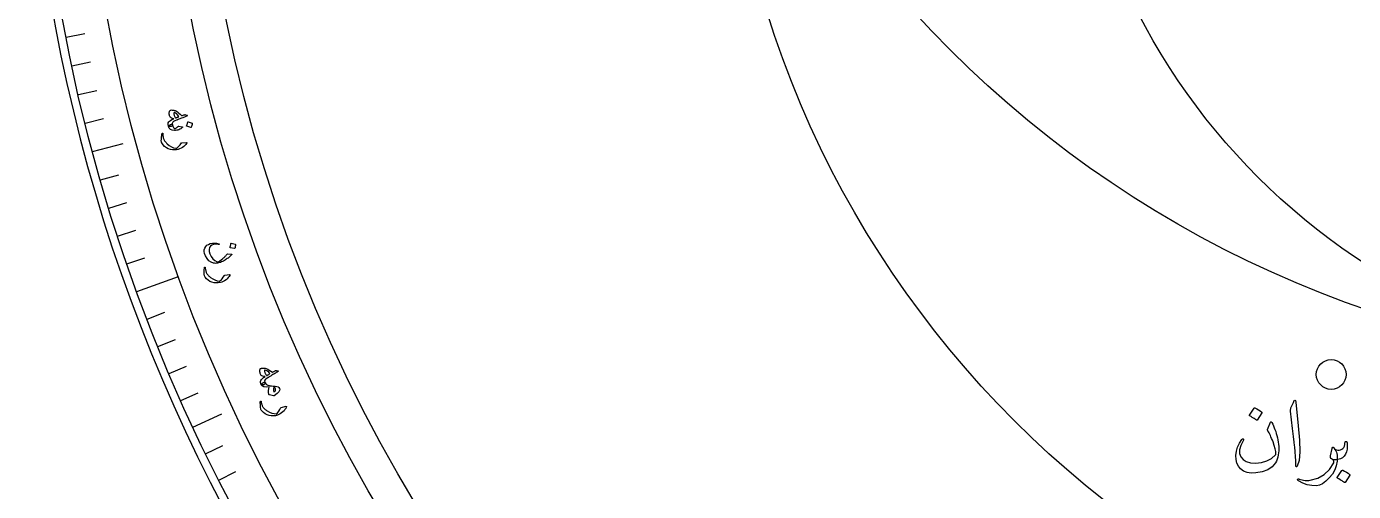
# Model space of a CAD drawing. Header units: millimetres. Extents: x -91 to 91, y -91 to 116.
# Drawn here: x -91 to -19.7, y -41.7 to -16.7 of the extents above; entities that cross this region are included whole.
import ezdxf

# ---------------------------------------------------------------- set-up
doc = ezdxf.new("R2010")
doc.units = ezdxf.units.MM
for name, color, linetype in [('CUT_OUTER', 1, 'Continuous'), ('ENGRAVE', 7, 'Continuous'), ('ENGRAVE_FINE', 8, 'Continuous'), ('TEXT', 5, 'Continuous')]:
    doc.layers.add(name, color=color, linetype=linetype)

msp = doc.modelspace()

# ---------------------------------------------------------------- linework, layer by layer
at = {"layer": 'CUT_OUTER'}
msp.add_arc((0, 0), 91, 177.91058, 3.515654, dxfattribs=at)
at = {"layer": 'ENGRAVE'}
for points in [[(-87.451, -23.4324), (-85.8072, -22.992)], [(-85.0759, -30.9651), (-82.8372, -30.1503)], [(-82.0534, -38.2621), (-80.5111, -37.543)]]:
    msp.add_lwpolyline(points, dxfattribs=at)
for centre, radius in [((0, 0), 90.5359), ((0, 0), 88.1535), ((0, 0), 83.7291), ((0, 0), 81.9), ((0, 23.4034), 58.4966), ((0, 0), 53.6109), ((0, 0), 35.0931), ((-20.8782, -35.4228), 0.8)]:
    msp.add_circle(centre, radius, dxfattribs=at)
at = {"layer": 'ENGRAVE_FINE'}
for points in [[(-88.8725, -17.2751), (-87.8702, -17.0802)], [(-88.5575, -18.8235), (-87.5588, -18.6112)], [(-88.2155, -20.3661), (-87.2206, -20.1365)], [(-87.8466, -21.9026), (-86.8559, -21.6556)], [(-87.0287, -24.9551), (-86.0472, -24.6736)], [(-86.5799, -26.4701), (-85.6035, -26.1716)], [(-86.1048, -27.9771), (-85.1337, -27.6616)], [(-85.6034, -29.4756), (-84.638, -29.1432)], [(-84.5225, -32.4452), (-83.5693, -32.0793)], [(-83.9434, -33.9153), (-82.9968, -33.5329)], [(-83.3387, -35.3752), (-82.3989, -34.9763)], [(-82.7087, -36.8243), (-81.7759, -36.409)], [(-81.3731, -39.6883), (-80.4554, -39.2407)], [(-80.6681, -41.1024), (-79.7583, -40.6389)]]:
    msp.add_lwpolyline(points, dxfattribs=at)
at = {"layer": 'TEXT'}
for points in [[(-82.3738, -21.4758), (-82.3546, -21.4861), (-82.3498, -21.4969), (-82.3594, -21.5082), (-82.3833, -21.52), (-82.3981, -21.5257), (-82.4185, -21.5338), (-82.4445, -21.5443), (-82.4761, -21.5573), (-82.5137, -21.5727), (-82.5576, -21.5904), (-82.6077, -21.6104), (-82.6642, -21.6327), (-82.7197, -21.6547), (-82.7694, -21.6743), (-82.8133, -21.6917), (-82.8514, -21.7066), (-82.8835, -21.7192), (-82.9095, -21.7294), (-82.9295, -21.7372), (-82.9433, -21.7425), (-83.0297, -21.7787), (-83.0946, -21.8152), (-83.138, -21.8519), (-83.16, -21.8891), (-83.1661, -21.9128), (-83.1671, -21.9397), (-83.1629, -21.97), (-83.1535, -22.0035), (-83.1515, -22.0242), (-83.1571, -22.0421), (-83.1704, -22.057), (-83.1915, -22.069), (-83.2181, -22.0784), (-83.2459, -22.0847), (-83.2748, -22.0881), (-83.3048, -22.0885), (-83.3312, -22.0857), (-83.3517, -22.0804), (-83.3663, -22.0725), (-83.375, -22.0621), (-83.3915, -21.9971), (-83.3945, -21.9382), (-83.384, -21.8854), (-83.3601, -21.8386), (-83.3187, -21.7938), (-83.2602, -21.7504), (-83.1845, -21.7085), (-83.0916, -21.6682), (-83.1596, -21.6487), (-83.2152, -21.6253), (-83.2583, -21.5979), (-83.2889, -21.5666), (-83.3042, -21.5387), (-83.3162, -21.5044), (-83.3249, -21.4637), (-83.3303, -21.4164), (-83.3318, -21.3656), (-83.3295, -21.322), (-83.3234, -21.2857), (-83.3134, -21.2567), (-83.2983, -21.2315), (-83.2806, -21.2128), (-83.2602, -21.2007), (-83.2372, -21.1951), (-83.207, -21.1936), (-83.1728, -21.1952), (-83.1345, -21.2), (-83.092, -21.2081), (-83.0489, -21.2181), (-83.0142, -21.2276), (-82.9877, -21.2366), (-82.9696, -21.245), (-82.8911, -21.2977), (-82.8147, -21.3573), (-82.7403, -21.4239), (-82.6679, -21.4974), (-82.6215, -21.4819), (-82.5813, -21.469), (-82.5473, -21.4587), (-82.5196, -21.451), (-82.4958, -21.4463), (-82.4738, -21.445), (-82.4536, -21.4471), (-82.435, -21.4526)], [(-82.8137, -21.5537), (-82.8675, -21.4726), (-82.9248, -21.4067), (-82.9856, -21.3561), (-83.0501, -21.3208), (-83.058, -21.3194), (-83.0644, -21.3212), (-83.0693, -21.3262), (-83.0728, -21.3345), (-83.0772, -21.3631), (-83.0784, -21.3931), (-83.0765, -21.4246), (-83.0713, -21.4577), (-83.063, -21.4922), (-83.0514, -21.5281), (-83.0367, -21.5656), (-83.0188, -21.6045), (-83.0151, -21.6103), (-83.0099, -21.6159), (-83.003, -21.6216), (-82.9945, -21.6271), (-82.9747, -21.6203), (-82.9541, -21.6129), (-82.9327, -21.6048), (-82.9105, -21.596), (-82.8875, -21.5865), (-82.8637, -21.5763), (-82.8391, -21.5653), (-82.8137, -21.5537)], [(-82.8166, -22.0722), (-82.6458, -22.1002), (-82.6264, -22.1058), (-82.6175, -22.115), (-82.6193, -22.1276), (-82.6316, -22.1437), (-82.6721, -22.1782), (-82.716, -22.2084), (-82.7632, -22.2342), (-82.8136, -22.2557), (-82.8678, -22.2727), (-82.9259, -22.2852), (-82.9881, -22.2932), (-83.0543, -22.2966), (-83.1707, -22.284), (-83.2629, -22.2407), (-83.3311, -22.1667), (-83.375, -22.0621), (-83.3704, -22.0475), (-83.3503, -22.0284), (-83.3145, -22.0049), (-83.2632, -21.977), (-83.2348, -21.9654), (-83.2105, -21.9598), (-83.1901, -21.9602), (-83.1738, -21.9666), (-83.1665, -21.9732), (-83.1606, -21.9816), (-83.1563, -21.9917), (-83.1535, -22.0035), (-83.1333, -22.0712), (-83.1036, -22.1269), (-83.0647, -22.1705), (-83.0164, -22.202), (-83.013, -22.203), (-83.009, -22.2026), (-83.0044, -22.2007), (-82.9992, -22.1973), (-82.9671, -22.1784), (-82.9356, -22.1546), (-82.9047, -22.1261), (-82.8744, -22.0928), (-82.8626, -22.0815), (-82.849, -22.0742), (-82.8337, -22.0711), (-82.8166, -22.0722)], [(-82.105, -21.906), (-82.1011, -21.9082), (-82.0981, -21.912), (-82.0961, -21.9173), (-82.0949, -21.9242), (-82.1016, -21.9767), (-82.1133, -22.0277), (-82.13, -22.077), (-82.1517, -22.1249), (-82.1556, -22.13), (-82.1601, -22.133), (-82.1651, -22.1339), (-82.1707, -22.1326), (-82.3884, -22.068), (-82.394, -22.0649), (-82.3965, -22.0597), (-82.396, -22.0524), (-82.3924, -22.0429), (-82.3894, -22.0347), (-82.3849, -22.0219), (-82.379, -22.0045), (-82.3717, -21.9824), (-82.3631, -21.9554), (-82.3533, -21.9232), (-82.3422, -21.8857), (-82.3298, -21.843), (-82.3274, -21.8372), (-82.3244, -21.8337), (-82.3207, -21.8328), (-82.3163, -21.8342)], [(-82.3985, -22.9483), (-82.3937, -22.9485), (-82.3897, -22.9492), (-82.3865, -22.9504), (-82.3842, -22.9522), (-82.3817, -22.959), (-82.3824, -22.9682), (-82.3864, -22.98), (-82.3936, -22.9944), (-82.4343, -23.0539), (-82.4849, -23.1096), (-82.5455, -23.1616), (-82.6161, -23.2098), (-82.6942, -23.2539), (-82.7734, -23.2898), (-82.8535, -23.3173), (-82.9347, -23.3365), (-83.0465, -23.3444), (-83.158, -23.3368), (-83.2692, -23.3137), (-83.3801, -23.275), (-83.4858, -23.2211), (-83.5789, -23.1515), (-83.6594, -23.0663), (-83.7272, -22.9654), (-83.7417, -22.9373), (-83.7516, -22.9079), (-83.7568, -22.8773), (-83.7574, -22.8454), (-83.7524, -22.7703), (-83.7472, -22.7022), (-83.7419, -22.6414), (-83.7364, -22.5876), (-83.7307, -22.5412), (-83.7248, -22.5022), (-83.7187, -22.4707), (-83.7124, -22.4466), (-83.7098, -22.4413), (-83.707, -22.4372), (-83.7038, -22.4344), (-83.7003, -22.4327), (-83.6954, -22.4319), (-83.6906, -22.4321), (-83.6858, -22.4334), (-83.6811, -22.4356), (-83.677, -22.439), (-83.6743, -22.4437), (-83.6728, -22.4498), (-83.6726, -22.4573), (-83.6725, -22.5028), (-83.6708, -22.546), (-83.6677, -22.5867), (-83.663, -22.6251), (-83.6567, -22.6614), (-83.6488, -22.6958), (-83.6391, -22.7285), (-83.6279, -22.7595), (-83.6143, -22.7897), (-83.5978, -22.8202), (-83.5784, -22.8512), (-83.556, -22.8824), (-83.5306, -22.914), (-83.502, -22.9459), (-83.4701, -22.978), (-83.4351, -23.0104), (-83.3266, -23.0984), (-83.2156, -23.1686), (-83.1023, -23.2209), (-82.9866, -23.2555), (-82.9775, -23.2572), (-82.9677, -23.2568), (-82.9572, -23.2542), (-82.946, -23.2494), (-82.8844, -23.2043), (-82.8193, -23.1423), (-82.7507, -23.0636), (-82.6783, -22.9681), (-82.6733, -22.9634), (-82.6686, -22.9601), (-82.6642, -22.9582), (-82.6601, -22.9578)], [(-79.9841, -28.9842), (-80.0173, -29.0188), (-80.0525, -29.0534), (-80.0896, -29.088), (-80.1288, -29.1228), (-80.1704, -29.1574), (-80.2148, -29.1917), (-80.262, -29.2258), (-80.312, -29.2595), (-80.3625, -29.2912), (-80.4135, -29.3201), (-80.465, -29.3462), (-80.5171, -29.3694), (-80.5698, -29.3898), (-80.6234, -29.4075), (-80.6778, -29.4224), (-80.733, -29.4346), (-80.7926, -29.4431), (-80.8495, -29.4458), (-80.9037, -29.4428), (-80.9553, -29.4341), (-81.0827, -29.3866), (-81.1965, -29.3044), (-81.2966, -29.1874), (-81.3829, -29.0357), (-81.4274, -28.9195), (-81.4484, -28.8114), (-81.4458, -28.7112), (-81.4196, -28.6192), (-81.3722, -28.5403), (-81.3072, -28.4747), (-81.2247, -28.4223), (-81.1249, -28.3831), (-81.0129, -28.3593), (-80.8997, -28.3522), (-80.7855, -28.3618), (-80.67, -28.388), (-80.6559, -28.3936), (-80.6467, -28.4006), (-80.6424, -28.409), (-80.643, -28.4188), (-80.6477, -28.4294), (-80.6574, -28.4353), (-80.6721, -28.4367), (-80.6918, -28.4333), (-80.8317, -28.4159), (-80.9493, -28.4242), (-81.0447, -28.4584), (-81.1178, -28.5185), (-81.1653, -28.5983), (-81.1853, -28.6946), (-81.1778, -28.8073), (-81.1426, -28.9364), (-81.0735, -29.0829), (-80.9853, -29.2037), (-80.878, -29.2988), (-80.7518, -29.3682), (-80.7479, -29.3691), (-80.7427, -29.369), (-80.7363, -29.3676), (-80.7285, -29.3652), (-80.6698, -29.3399), (-80.6047, -29.3018), (-80.5329, -29.2509), (-80.4547, -29.1872), (-80.416, -29.1532), (-80.3802, -29.121), (-80.3473, -29.0906), (-80.3174, -29.0619), (-80.2906, -29.0348), (-80.267, -29.0093), (-80.2469, -28.9854), (-80.23, -28.963), (-80.221, -28.952), (-80.2117, -28.9443), (-80.2023, -28.9399), (-80.1927, -28.9388), (-79.9899, -28.946), (-79.9771, -28.949), (-79.9719, -28.9563), (-79.9743, -28.9681), (-79.9841, -28.9842)], [(-79.7824, -28.4166), (-79.7784, -28.4185), (-79.7751, -28.422), (-79.7726, -28.4272), (-79.7709, -28.4339), (-79.7733, -28.4866), (-79.7809, -28.5382), (-79.7936, -28.5887), (-79.8114, -28.638), (-79.8149, -28.6434), (-79.8191, -28.6467), (-79.824, -28.648), (-79.8297, -28.6472), (-80.0517, -28.6009), (-80.0576, -28.5983), (-80.0605, -28.5934), (-80.0606, -28.586), (-80.0578, -28.5763), (-80.0554, -28.5679), (-80.052, -28.5548), (-80.0475, -28.537), (-80.0421, -28.5145), (-80.0357, -28.4869), (-80.0284, -28.4541), (-80.0204, -28.416), (-80.0115, -28.3726), (-80.0096, -28.3665), (-80.0068, -28.3629), (-80.0032, -28.3616), (-79.9988, -28.3627)], [(-80.0836, -30.0461), (-80.0787, -30.0458), (-80.0747, -30.0461), (-80.0714, -30.0471), (-80.069, -30.0487), (-80.0659, -30.0552), (-80.0658, -30.0645), (-80.0687, -30.0766), (-80.0746, -30.0915), (-80.11, -30.1543), (-80.1556, -30.2143), (-80.2114, -30.2713), (-80.2775, -30.3255), (-80.3515, -30.3763), (-80.4272, -30.4189), (-80.5047, -30.4533), (-80.5839, -30.4795), (-80.6946, -30.4971), (-80.8063, -30.4993), (-80.9191, -30.486), (-81.0329, -30.4571), (-81.1429, -30.4126), (-81.2417, -30.3514), (-81.3294, -30.2735), (-81.4057, -30.1789), (-81.4226, -30.1522), (-81.435, -30.1238), (-81.4428, -30.0938), (-81.4462, -30.0621), (-81.4478, -29.9867), (-81.4486, -29.9185), (-81.4486, -29.8574), (-81.4478, -29.8034), (-81.4461, -29.7567), (-81.4437, -29.7173), (-81.4403, -29.6854), (-81.4361, -29.6609), (-81.4341, -29.6553), (-81.4316, -29.651), (-81.4287, -29.6479), (-81.4253, -29.646), (-81.4205, -29.6447), (-81.4157, -29.6445), (-81.4108, -29.6453), (-81.4059, -29.6471), (-81.4016, -29.6502), (-81.3984, -29.6547), (-81.3964, -29.6606), (-81.3956, -29.668), (-81.3915, -29.7134), (-81.3861, -29.7562), (-81.3794, -29.7965), (-81.3714, -29.8343), (-81.362, -29.8699), (-81.351, -29.9036), (-81.3386, -29.9353), (-81.3247, -29.9651), (-81.3085, -29.994), (-81.2894, -30.023), (-81.2674, -30.0521), (-81.2424, -30.0814), (-81.2143, -30.1106), (-81.183, -30.1399), (-81.1485, -30.1691), (-81.1107, -30.1983), (-80.995, -30.2765), (-80.8783, -30.3367), (-80.7609, -30.379), (-80.6426, -30.4033), (-80.6334, -30.4043), (-80.6236, -30.403), (-80.6134, -30.3995), (-80.6027, -30.3937), (-80.5453, -30.3434), (-80.4859, -30.276), (-80.4243, -30.1916), (-80.3606, -30.0902), (-80.356, -30.0851), (-80.3516, -30.0814), (-80.3474, -30.0791), (-80.3433, -30.0783)], [(-77.4974, -35.2249), (-77.4768, -35.2318), (-77.4702, -35.2417), (-77.4777, -35.2544), (-77.4992, -35.2701), (-77.5129, -35.2782), (-77.5316, -35.2897), (-77.5554, -35.3045), (-77.5843, -35.3227), (-77.6187, -35.3443), (-77.659, -35.3692), (-77.705, -35.3975), (-77.7568, -35.4291), (-77.8077, -35.4603), (-77.8534, -35.4881), (-77.8936, -35.5127), (-77.9286, -35.5339), (-77.9581, -35.5518), (-77.982, -35.5663), (-78.0003, -35.5774), (-78.013, -35.585), (-78.092, -35.6354), (-78.1497, -35.6824), (-78.1863, -35.7261), (-78.2016, -35.7664), (-78.2035, -35.7908), (-78.1999, -35.8175), (-78.1906, -35.8466), (-78.1756, -35.878), (-78.1701, -35.8981), (-78.1726, -35.9166), (-78.1832, -35.9336), (-78.2018, -35.949), (-78.2265, -35.9628), (-78.2527, -35.9738), (-78.2806, -35.9821), (-78.3102, -35.9876), (-78.3366, -35.9894), (-78.3577, -35.9876), (-78.3735, -35.9823), (-78.3838, -35.9735), (-78.4112, -35.9124), (-78.4242, -35.8548), (-78.4229, -35.801), (-78.4073, -35.7508), (-78.3742, -35.6996), (-78.3239, -35.6468), (-78.2565, -35.5927), (-78.1719, -35.537), (-78.2422, -35.5295), (-78.301, -35.5159), (-78.3481, -35.4963), (-78.3836, -35.4707), (-78.4034, -35.4458), (-78.4211, -35.414), (-78.4366, -35.3754), (-78.45, -35.3298), (-78.4602, -35.28), (-78.4654, -35.2366), (-78.4656, -35.1998), (-78.4607, -35.1695), (-78.4501, -35.142), (-78.4359, -35.1206), (-78.4178, -35.1052), (-78.3961, -35.0958), (-78.3667, -35.0891), (-78.3326, -35.0849), (-78.294, -35.0831), (-78.2509, -35.0838), (-78.2067, -35.0863), (-78.1708, -35.0897), (-78.1432, -35.094), (-78.1239, -35.0993), (-78.0376, -35.1378), (-77.9521, -35.1834), (-77.8674, -35.2364), (-77.7836, -35.2965), (-77.7405, -35.2733), (-77.7031, -35.2537), (-77.6714, -35.2378), (-77.6453, -35.2254), (-77.6227, -35.2167), (-77.6013, -35.2117), (-77.581, -35.2103), (-77.5618, -35.2125)], [(-77.9176, -35.3768), (-77.9845, -35.306), (-78.0522, -35.2509), (-78.1207, -35.2115), (-78.1903, -35.1877), (-78.1983, -35.1876), (-78.2043, -35.1905), (-78.2083, -35.1963), (-78.2103, -35.2051), (-78.2098, -35.234), (-78.2059, -35.2638), (-78.1985, -35.2945), (-78.1878, -35.3262), (-78.1737, -35.3587), (-78.1562, -35.3922), (-78.1353, -35.4266), (-78.111, -35.4618), (-78.1064, -35.4669), (-78.1003, -35.4716), (-78.0925, -35.476), (-78.0832, -35.48), (-78.0649, -35.47), (-78.0458, -35.4591), (-78.0262, -35.4475), (-78.0058, -35.435), (-77.9848, -35.4217), (-77.963, -35.4076), (-77.9407, -35.3926), (-77.9176, -35.3768)], [(-77.4, -36.1719), (-77.392, -36.2559), (-77.4364, -36.3493), (-77.5331, -36.4525), (-77.6822, -36.5653), (-77.6935, -36.5722), (-77.7043, -36.5765), (-77.7147, -36.578), (-77.7246, -36.5768), (-77.9432, -36.5244), (-77.9569, -36.5202), (-77.9677, -36.5127), (-77.9753, -36.502), (-77.9799, -36.488), (-77.9909, -36.3878), (-77.9913, -36.2891), (-77.981, -36.1918), (-77.9602, -36.0961), (-78.119, -36.1001), (-78.2426, -36.081), (-78.3309, -36.0388), (-78.3838, -35.9735), (-78.3846, -35.9639), (-78.3794, -35.9511), (-78.3683, -35.9353), (-78.3512, -35.9164), (-78.3051, -35.8782), (-78.2652, -35.8537), (-78.2315, -35.8431), (-78.2042, -35.8462), (-78.1957, -35.8514), (-78.1881, -35.8584), (-78.1814, -35.8673), (-78.1756, -35.878), (-78.1424, -35.9266), (-78.0941, -35.9669), (-78.0308, -35.9988), (-77.9523, -36.0222), (-77.91, -36.0288), (-77.842, -36.0364), (-77.7482, -36.045), (-77.6288, -36.0546), (-77.5468, -36.0672), (-77.4813, -36.091), (-77.4324, -36.1259), (-77.4, -36.1719)], [(-77.7033, -36.1116), (-77.7193, -36.1716), (-77.7261, -36.2345), (-77.7239, -36.3001), (-77.7126, -36.3686), (-77.6688, -36.3441), (-77.6375, -36.3145), (-77.6187, -36.2799), (-77.6124, -36.2404), (-77.6181, -36.2008), (-77.6351, -36.1661), (-77.6635, -36.1364), (-77.7033, -36.1116)], [(-77.0525, -37.1357), (-77.0477, -37.135), (-77.0436, -37.135), (-77.0403, -37.1356), (-77.0377, -37.137), (-77.034, -37.1432), (-77.0331, -37.1524), (-77.0349, -37.1648), (-77.0395, -37.1802), (-77.069, -37.2459), (-77.109, -37.3097), (-77.1595, -37.3716), (-77.2204, -37.4315), (-77.2896, -37.4887), (-77.3611, -37.538), (-77.4352, -37.5792), (-77.5117, -37.6124), (-77.6204, -37.6399), (-77.7315, -37.6521), (-77.845, -37.649), (-77.961, -37.6306), (-78.0745, -37.5962), (-78.1784, -37.5441), (-78.2727, -37.4744), (-78.3573, -37.3871), (-78.3765, -37.362), (-78.3914, -37.3348), (-78.4019, -37.3056), (-78.4082, -37.2744), (-78.4165, -37.1995), (-78.4234, -37.1316), (-78.4289, -37.0707), (-78.433, -37.0169), (-78.4356, -36.9702), (-78.4366, -36.9308), (-78.4362, -36.8987), (-78.4342, -36.8739), (-78.4327, -36.8682), (-78.4306, -36.8636), (-78.428, -36.8603), (-78.4248, -36.858), (-78.4201, -36.8564), (-78.4153, -36.8557), (-78.4104, -36.8561), (-78.4054, -36.8574), (-78.4008, -36.8601), (-78.3973, -36.8643), (-78.3947, -36.87), (-78.3932, -36.8773), (-78.3851, -36.9221), (-78.3758, -36.9643), (-78.3655, -37.0039), (-78.3541, -37.0408), (-78.3416, -37.0754), (-78.3276, -37.1079), (-78.3124, -37.1384), (-78.2958, -37.1668), (-78.2771, -37.1942), (-78.2555, -37.2213), (-78.2309, -37.2484), (-78.2034, -37.2752), (-78.1728, -37.3018), (-78.139, -37.3281), (-78.102, -37.3541), (-78.0618, -37.3798), (-77.9394, -37.4473), (-77.8178, -37.4968), (-77.697, -37.5282), (-77.577, -37.5418), (-77.5678, -37.542), (-77.5582, -37.5398), (-77.5483, -37.5354), (-77.5382, -37.5287), (-77.4856, -37.4734), (-77.4324, -37.401), (-77.3787, -37.3113), (-77.3244, -37.2046), (-77.3203, -37.1991), (-77.3163, -37.195), (-77.3122, -37.1924), (-77.3082, -37.1912)], [(-22.9138, -36.9263), (-22.8644, -36.8307), (-22.8247, -36.7971), (-22.7947, -36.8255), (-22.7743, -36.9159), (-22.6555, -38.1817), (-22.5848, -38.9586), (-22.569, -39.5792), (-22.608, -40.0436), (-22.702, -40.3516), (-22.7191, -40.3768), (-22.7343, -40.3904), (-22.7475, -40.3923), (-22.7588, -40.3826), (-22.7679, -40.3675), (-22.7743, -40.3478), (-22.7782, -40.3235), (-22.7795, -40.2948), (-22.7795, -40.071), (-22.7898, -39.8337), (-22.8105, -39.5828), (-22.8415, -39.3183), (-22.8483, -39.2492), (-22.8686, -39.0626), (-22.9025, -38.7584), (-22.95, -38.3367), (-23.0637, -37.4016), (-23.0662, -37.3519), (-23.0637, -37.306), (-23.0559, -37.264), (-23.043, -37.2259)], [(-25.0217, -37.2363), (-25.0153, -37.2298), (-25.0062, -37.2259), (-24.9946, -37.2246), (-24.9804, -37.2259), (-24.88, -37.2666), (-24.7854, -37.3163), (-24.6966, -37.3751), (-24.6136, -37.4429), (-24.6055, -37.4533), (-24.602, -37.4636), (-24.6029, -37.4739), (-24.6084, -37.4843), (-24.8512, -37.8769), (-24.8603, -37.8863), (-24.8719, -37.8885), (-24.8861, -37.8837), (-24.9029, -37.8717), (-24.9174, -37.8614), (-24.9404, -37.8459), (-24.9717, -37.8252), (-25.0114, -37.7994), (-25.0602, -37.7684), (-25.1186, -37.7322), (-25.1867, -37.6909), (-25.2646, -37.6444), (-25.2749, -37.6367), (-25.2801, -37.6289), (-25.2801, -37.6212), (-25.2749, -37.6134)], [(-24.0659, -38.0112), (-24.0227, -38.0984), (-23.9807, -38.1895), (-23.94, -38.2844), (-23.9006, -38.3832), (-23.8632, -38.4865), (-23.8283, -38.595), (-23.796, -38.7087), (-23.7663, -38.8275), (-23.7408, -38.9459), (-23.7211, -39.0632), (-23.7072, -39.1797), (-23.6991, -39.2951), (-23.6969, -39.4099), (-23.7004, -39.5244), (-23.7098, -39.6385), (-23.725, -39.7523), (-23.7501, -39.8718), (-23.7844, -39.9822), (-23.8276, -40.0836), (-23.88, -40.176), (-24.0579, -40.3862), (-24.292, -40.5467), (-24.5823, -40.6574), (-24.9287, -40.7184), (-25.1793, -40.7246), (-25.3989, -40.6913), (-25.5875, -40.6187), (-25.745, -40.5066), (-25.8635, -40.3626), (-25.9452, -40.1941), (-25.9901, -40.001), (-25.9982, -39.7833), (-25.9688, -39.5528), (-25.9065, -39.3313), (-25.8112, -39.1188), (-25.683, -38.9154), (-25.6627, -38.8921), (-25.643, -38.8792), (-25.624, -38.8766), (-25.6055, -38.8844), (-25.5884, -38.9005), (-25.5836, -38.9231), (-25.591, -38.9522), (-25.6107, -38.9877), (-25.7386, -39.2438), (-25.8019, -39.4746), (-25.8006, -39.6803), (-25.7347, -39.8608), (-25.6143, -40.0055), (-25.4441, -40.1088), (-25.2242, -40.1708), (-24.9546, -40.1915), (-24.6288, -40.1595), (-24.3385, -40.0739), (-24.0837, -39.9348), (-23.8645, -39.742), (-23.8599, -39.7352), (-23.8567, -39.7252), (-23.8548, -39.712), (-23.8541, -39.6955), (-23.8615, -39.566), (-23.889, -39.4152), (-23.9365, -39.2431), (-24.0039, -39.0497), (-24.0421, -38.9523), (-24.0789, -38.8618), (-24.1144, -38.778), (-24.1486, -38.701), (-24.1819, -38.631), (-24.2145, -38.5686), (-24.2464, -38.5135), (-24.2778, -38.4659), (-24.2926, -38.441), (-24.301, -38.4181), (-24.303, -38.3971), (-24.2984, -38.378), (-24.1434, -37.9957), (-24.1289, -37.9734), (-24.1112, -37.9686), (-24.0902, -37.9812), (-24.0659, -38.0112)], [(-20.0878, -39.029), (-20.0626, -39.0329), (-20.0439, -39.0445), (-20.0316, -39.0639), (-20.0258, -39.091), (-20.0151, -39.2712), (-20.0245, -39.4346), (-20.0539, -39.5812), (-20.1033, -39.711), (-20.1737, -39.8201), (-20.266, -39.9047), (-20.3803, -39.9648), (-20.5166, -40.0003), (-20.6122, -40.0116), (-20.7026, -40.0094), (-20.7878, -39.9935), (-20.8679, -39.9641), (-20.8957, -39.9422), (-20.9118, -39.9073), (-20.9163, -39.8595), (-20.9092, -39.7988), (-20.8317, -39.4062), (-20.8256, -39.3765), (-20.8175, -39.3545), (-20.8075, -39.3403), (-20.7956, -39.3338), (-20.7823, -39.3345), (-20.7685, -39.3416), (-20.7539, -39.3552), (-20.7388, -39.3752), (-20.6997, -39.4191), (-20.6496, -39.4527), (-20.5886, -39.4759), (-20.5166, -39.4888), (-20.4417, -39.4895), (-20.3719, -39.4759), (-20.3074, -39.4481), (-20.2479, -39.4062), (-20.1966, -39.348), (-20.1614, -39.277), (-20.1423, -39.1931), (-20.1394, -39.0962), (-20.1362, -39.0668), (-20.1265, -39.0458), (-20.1104, -39.0332), (-20.0878, -39.029)], [(-20.7336, -39.3752), (-20.6751, -39.4523), (-20.629, -39.5289), (-20.5951, -39.6048), (-20.5734, -39.68), (-20.5612, -39.7601), (-20.5553, -39.8557), (-20.556, -39.9667), (-20.5631, -40.0933), (-20.6067, -40.3313), (-20.691, -40.5596), (-20.8159, -40.7782), (-20.9816, -40.9871), (-21.1637, -41.1666), (-21.3381, -41.2971), (-21.5047, -41.3785), (-21.6635, -41.4108), (-21.9203, -41.4017), (-22.1686, -41.3539), (-22.4085, -41.2674), (-22.64, -41.1421), (-22.6562, -41.1314), (-22.6684, -41.1201), (-22.6768, -41.1082), (-22.6813, -41.0956), (-22.6823, -41.0811), (-22.68, -41.0685), (-22.6746, -41.0578), (-22.6658, -41.0491), (-22.6526, -41.0433), (-22.6387, -41.0414), (-22.6242, -41.0433), (-22.609, -41.0491), (-22.523, -41.0728), (-22.4405, -41.0924), (-22.3615, -41.1077), (-22.2861, -41.1188), (-22.2139, -41.1255), (-22.1447, -41.1272), (-22.0783, -41.1242), (-22.0149, -41.1163), (-21.5999, -40.9974), (-21.2489, -40.8011), (-20.9619, -40.5273), (-20.7388, -40.176), (-20.7365, -40.165), (-20.7349, -40.1476), (-20.7339, -40.1237), (-20.7336, -40.0933), (-20.742, -40.0697), (-20.7672, -40.0404), (-20.8091, -40.0052), (-20.8679, -39.9641), (-20.8937, -39.9325), (-20.9092, -39.8944), (-20.9144, -39.8498), (-20.9092, -39.7988), (-20.8317, -39.4062), (-20.8159, -39.3558), (-20.7943, -39.3338), (-20.7668, -39.3403), (-20.7336, -39.3752)], [(-20.2996, -40.5893), (-20.2931, -40.5828), (-20.2841, -40.579), (-20.2725, -40.5777), (-20.2583, -40.579), (-20.1578, -40.6196), (-20.0632, -40.6694), (-19.9744, -40.7281), (-19.8915, -40.7959), (-19.8834, -40.8063), (-19.8798, -40.8166), (-19.8808, -40.8269), (-19.8863, -40.8373), (-20.1291, -41.2299), (-20.1382, -41.2393), (-20.1498, -41.2416), (-20.164, -41.2367), (-20.1808, -41.2248), (-20.1953, -41.2144), (-20.2182, -41.1989), (-20.2496, -41.1783), (-20.2893, -41.1524), (-20.338, -41.1214), (-20.3965, -41.0853), (-20.4646, -41.0439), (-20.5424, -40.9974), (-20.5528, -40.9897), (-20.5579, -40.9819), (-20.5579, -40.9742), (-20.5528, -40.9664)]]:
    msp.add_lwpolyline(points, close=True, dxfattribs=at)

doc.saveas('drawing.dxf')
